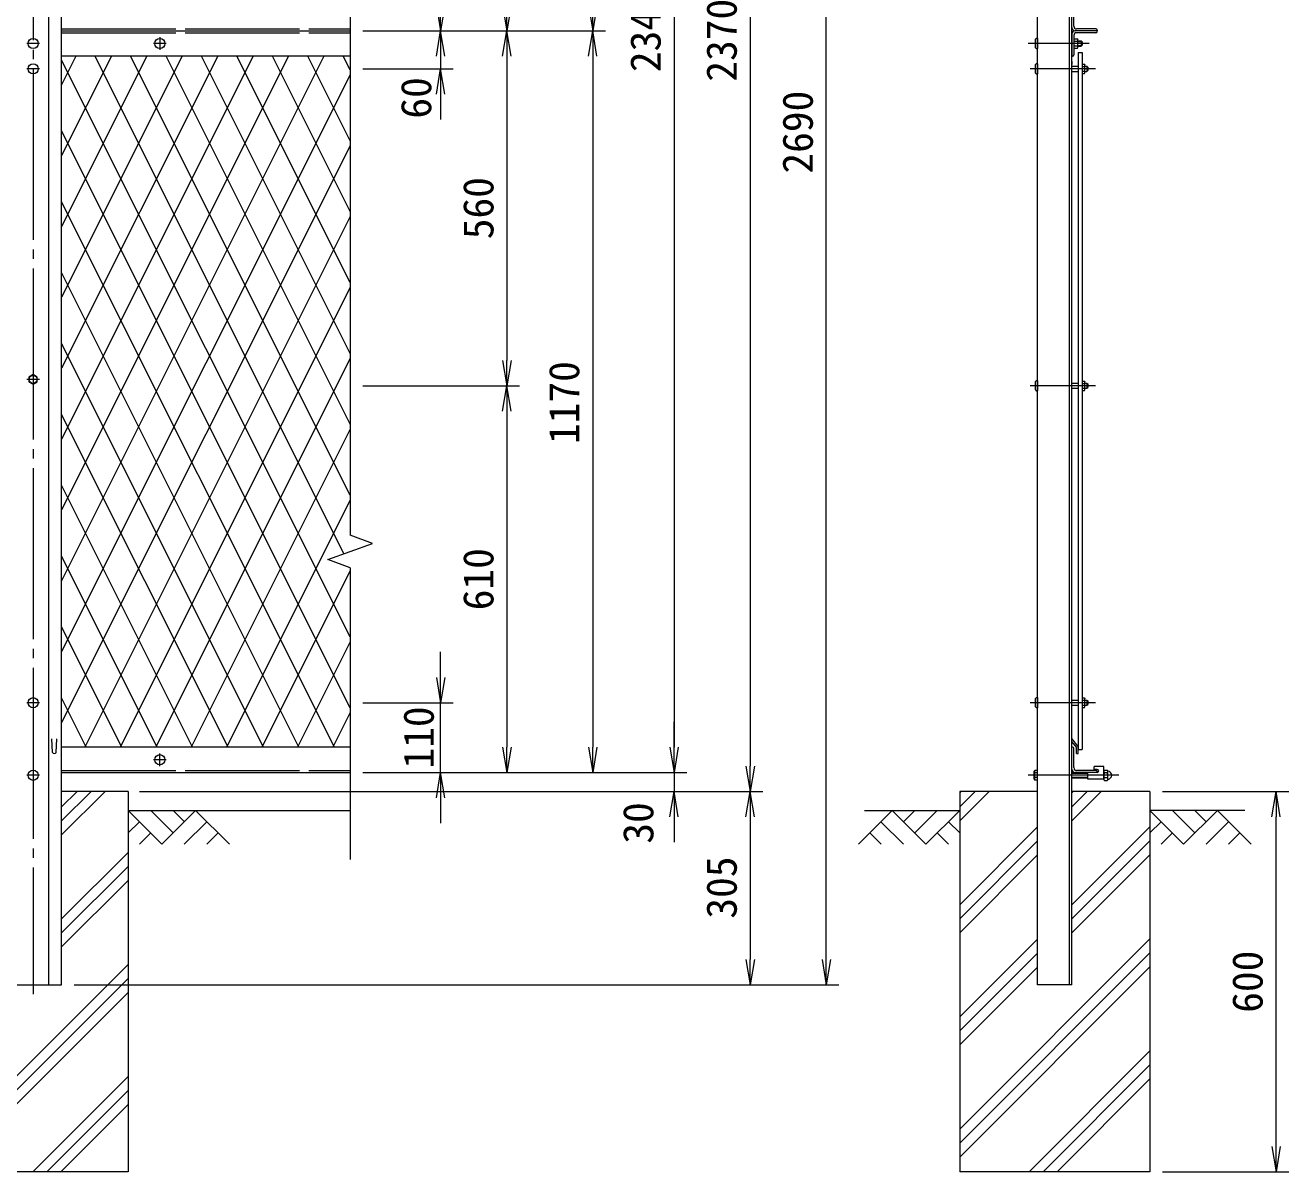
# Model space of a CAD drawing. Units: millimetres, scale not verified. Extents: x -4200 to 4200, y -2970 to 2970.
# Drawn here: x -1392 to 600, y -719 to 1090 of the extents above; entities that cross this region are included whole.
import ezdxf
from ezdxf.enums import TextEntityAlignment as Align

# ---------------------------------------------------------------- set-up
doc = ezdxf.new("R2010")
doc.units = ezdxf.units.MM
doc.header["$LTSCALE"] = 15
doc.linetypes.add('LONG_CHAIN', pattern=[21, 18, -1, 1, -1])
doc.linetypes.add('LONG_DASHED2', pattern=[13, 12, -1])
for name, color, linetype, lineweight in [('0-0_D-STR1', 1, 'Continuous', 9), ('0-1_D-BMK', 2, 'LONG_CHAIN', 9), ('0-2_D-STR-DIM', 7, 'Continuous', 9), ('0-3_D-BGD', 7, 'Continuous', 9), ('0-4_D-STR4', 7, 'Continuous', 9), ('0-5_0', 7, 'Continuous', 9), ('0-8_D-DCR-HCH', 7, 'Continuous', 9), ('0-9_D-STR3', 3, 'Continuous', 9), ('0-A_D-STR2', 7, 'Continuous', 9)]:
    doc.layers.add(name, color=color, linetype=linetype, lineweight=lineweight)
doc.styles.add('ＭＳ ゴシック', font='')
doc.styles.get('ＭＳ ゴシック').set_extended_font_data('MS Gothic')

# ---------------------------------------------------------------- blocks, each defined once
blk = doc.blocks.new('_Open')
at = {"layer": '0-5_0'}
blk.add_line((-15, 2.5), (0, 0), dxfattribs=at)
blk.add_lwpolyline([(-15, -2.5), (0, 0), (-15, 0)], dxfattribs=at)

msp = doc.modelspace()

# ---------------------------------------------------------------- linework, layer by layer
at = {"layer": '0-0_D-STR1'}
for p, q in [((-1355.16, -424.21), (-1355.16, 2265.79)), ((-1335.16, -424.21), (-1335.16, 2265.79)), ((204.34, -424.21), (204.34, 2265.79)), ((254.34, -424.21), (254.34, 2265.79)), ((258.34, -424.21), (258.34, 2265.79)), ((258.34, 1085.79), (258.34, 1120.79)), ((261.34, 1088.29), (261.34, 1118.79)), ((-1335.16, 1080.79), (-880.16, 1080.79)), ((298.34, 1080.79), (263.34, 1080.79)), ((296.34, 1083.79), (265.84, 1083.79)), ((296.34, 1077.79), (265.84, 1077.79)), ((298.34, 1081.79), (298.34, 1080.79)), ((298.34, 1079.79), (298.34, 1080.79)), ((258.34, 1075.79), (258.34, 1040.79)), ((261.34, 1073.29), (261.34, 1042.79)), ((-880.16, 1040.79), (-1335.16, 1040.79)), ((259.34, 1040.79), (258.34, 1040.79)), ((268.34, 1046.79), (274.34, 1046.79)), ((268.34, 1046.79), (268.34, -53.21)), ((274.34, 1046.79), (274.34, -53.21)), ((258.34, 1032.24), (258.34, 1027.67)), ((-1349.66, -57.58), (-1350.41, -36.08)), ((-1343.66, -57.58), (-1342.91, -36.08)), ((268.34, -48.47), (258.34, -35.97)), ((-880.16, -49.21), (-1335.16, -49.21)), ((259.34, -49.21), (258.34, -49.21)), ((258.34, -84.21), (258.34, -49.21)), ((261.34, -81.71), (261.34, -51.21)), ((265.34, -59.47), (265.34, -49.6)), ((265.34, -59.47), (268.34, -59.47)), ((268.34, -59.47), (268.34, -48.47)), ((268.34, -53.21), (274.34, -53.21)), ((268.34, -53.21), (274.34, -53.21)), ((-1335.16, -89.21), (-880.16, -89.21)), ((298.34, -89.21), (263.34, -89.21)), ((296.34, -86.21), (265.84, -86.21)), ((298.34, -88.21), (298.34, -89.21)), ((-1425.16, -424.21), (-1335.16, -424.21)), ((258.34, -424.21), (204.34, -424.21))]:
    msp.add_line(p, q, dxfattribs=at)
at = {"layer": '0-0_D-STR1', "linetype": 'LONG_DASHED2'}
for p, q in [((-1335.16, 1083.79), (-880.16, 1083.79)), ((-1335.16, 1077.79), (-880.16, 1077.79)), ((-1335.16, -86.21), (-880.16, -86.21))]:
    msp.add_line(p, q, dxfattribs=at)
at = {"layer": '0-0_D-STR1'}
msp.add_lwpolyline([(265.34, -49.6), (258.34, -40.55), (258.34, -35.97)], dxfattribs=at)
for centre, radius, start, end in [((263.34, 1085.79), 5, 180, 270), ((263.34, 1075.79), 5, 90, 180), ((265.84, 1088.29), 4.5, 180, 270), ((265.84, 1073.29), 4.5, 90, 180), ((296.34, 1081.79), 2, 0, 90), ((296.34, 1079.79), 2, 270, 0), ((259.34, 1042.79), 2, 270, 0), ((-1346.66, -56.33), 3.25, 202.61986, 337.38014), ((259.34, -51.21), 2, 0, 90), ((263.34, -84.21), 5, 180, 270), ((265.84, -81.71), 4.5, 180, 270), ((296.34, -88.21), 2, 0, 90)]:
    msp.add_arc(centre, radius, start, end, dxfattribs=at)
at = {"layer": '0-1_D-BMK'}
for p, q in [((-1380.16, 2280.79), (-1380.16, -439.21)), ((-1370.16, 1060.79), (-1390.16, 1060.79)), ((-1170.16, 1060.79), (-1190.16, 1060.79)), ((-1180.16, 1070.79), (-1180.16, 1050.79)), ((285.32, 1060.79), (189.34, 1060.79)), ((-1370.16, 1020.79), (-1390.16, 1020.79)), ((295.34, 1020.79), (192.34, 1020.79)), ((-1370.16, 530.79), (-1390.16, 530.79)), ((295.34, 520.79), (192.34, 520.79)), ((-1370.16, 20.79), (-1390.16, 20.79)), ((295.34, 20.79), (192.34, 20.79)), ((-1180.16, -79.21), (-1180.16, -59.21)), ((-1170.16, -69.21), (-1190.16, -69.21)), ((-1370.16, -93.71), (-1390.16, -93.71)), ((332.57, -93.71), (189.34, -93.71))]:
    msp.add_line(p, q, dxfattribs=at)
at = {"layer": '0-2_D-STR-DIM'}
for p, q in [((-129.11, -384.21), (-129.11, 2225.79)), ((-369.11, 2210.79), (-369.11, -49.21)), ((-249.11, 2210.79), (-249.11, -79.21)), ((-880.16, 1913.72), (-880.16, 285.02)), ((-737.33, 1080.79), (-737.33, 1190.79)), ((-860.16, 1080.79), (-477.5, 1080.79)), ((-860.16, 1080.79), (-717.33, 1080.79)), ((-840.16, 1080.79), (-477.5, 1080.79)), ((-840.16, 1080.79), (-612.86, 1080.79)), ((-840.16, 1080.79), (-612.86, 1080.79)), ((-840.16, 1080.79), (-717.33, 1080.79)), ((-737.33, 1080.79), (-737.33, 1020.79)), ((-737.33, 1040.79), (-737.33, 1000.79)), ((-632.86, 1040.79), (-632.86, 560.79)), ((-497.5, 1040.79), (-497.5, -49.21)), ((-860.16, 1020.79), (-717.33, 1020.79)), ((-737.33, 980.79), (-737.33, 940.79)), ((-860.16, 520.79), (-612.86, 520.79)), ((-860.16, 520.79), (-612.86, 520.79)), ((-632.86, 480.79), (-632.86, -49.21)), ((-844.92, 272.19), (-880.16, 285.02)), ((-915.4, 246.54), (-844.92, 272.19)), ((-880.16, 233.72), (-915.4, 246.54)), ((-880.16, 233.72), (-880.16, -226.51)), ((-737.33, 60.79), (-737.33, 100.79)), ((-860.16, 20.79), (-717.33, 20.79)), ((-737.33, -89.21), (-737.33, 20.79)), ((-369.11, -49.21), (-369.11, -9.21)), ((-860.16, -89.21), (-349.11, -89.21)), ((-860.16, -89.21), (-349.11, -89.21)), ((-840.16, -89.21), (-477.5, -89.21)), ((-840.16, -89.21), (-612.86, -89.21)), ((-840.16, -89.21), (-717.33, -89.21)), ((-369.11, -89.21), (-369.11, -119.21)), ((-1212.39, -119.21), (-229.11, -119.21)), ((-1210.16, -119.21), (-349.11, -119.21)), ((-1210.16, -119.21), (-229.11, -119.21)), ((401.34, -119.21), (600.35, -119.21)), ((-737.33, -129.21), (-737.33, -169.21)), ((-369.11, -159.21), (-369.11, -199.21)), ((-249.11, -159.21), (-249.11, -384.21)), ((580.35, -679.21), (580.35, -159.21)), ((-1315.16, -424.21), (-229.11, -424.21)), ((-1315.16, -424.21), (-109.11, -424.21)), ((401.34, -719.21), (600.35, -719.21))]:
    msp.add_line(p, q, dxfattribs=at)
at = {"layer": '0-3_D-BGD'}
for p, q in [((-1230.16, -149.21), (-880.16, -149.21)), ((-68.66, -149.21), (81.34, -149.21)), ((531.34, -149.21), (381.34, -149.21))]:
    msp.add_line(p, q, dxfattribs=at)
at = {"layer": '0-4_D-STR4'}
for p, q in [((-1230.16, -119.21), (-1335.16, -119.21)), ((-1230.16, -119.21), (-1230.16, -719.21)), ((81.34, -119.21), (81.34, -719.21)), ((204.34, -119.21), (81.34, -119.21)), ((381.34, -119.21), (258.34, -119.21)), ((381.34, -119.21), (381.34, -719.21)), ((-1230.16, -719.21), (-1530.16, -719.21)), ((381.34, -719.21), (81.34, -719.21))]:
    msp.add_line(p, q, dxfattribs=at)
at = {"layer": '0-8_D-DCR-HCH'}
for p, q in [((-1335.16, -187.77), (-1266.6, -119.21)), ((-1335.16, -165.67), (-1288.7, -119.21)), ((-1335.16, -143.57), (-1310.79, -119.21)), ((81.34, -165.7), (127.84, -119.21)), ((81.34, -143.61), (105.74, -119.21)), ((81.34, -121.51), (83.64, -119.21)), ((258.34, -165.48), (304.61, -119.21)), ((258.34, -143.38), (282.52, -119.21)), ((258.34, -121.28), (260.42, -119.21)), ((-1176.95, -202.42), (-1230.16, -149.21)), ((-1159.21, -184.68), (-1194.69, -149.21)), ((-1123.74, -149.21), (-1176.95, -202.42)), ((-1141.38, -167.04), (-1159.21, -149.21)), ((-1123.74, -149.21), (-1070.53, -202.42)), ((-25.08, -149.21), (-78.3, -202.42)), ((-25.08, -149.21), (28.13, -202.42)), ((-7.35, -166.94), (10.39, -149.21)), ((10.39, -184.68), (45.87, -149.21)), ((28.13, -202.42), (81.34, -149.21)), ((434.55, -202.42), (381.34, -149.21)), ((452.29, -184.68), (416.82, -149.21)), ((487.76, -149.21), (434.55, -202.42)), ((470.12, -167.04), (452.29, -149.21)), ((487.76, -149.21), (540.98, -202.42)), ((-1212.42, -166.94), (-1230.16, -184.6)), ((-1106, -166.94), (-1141.64, -202.42)), ((-42.82, -166.94), (-7.18, -202.42)), ((63.6, -166.94), (81.34, -184.6)), ((81.34, -298.28), (204.34, -175.28)), ((258.34, -298.06), (381.34, -175.06)), ((399.08, -166.94), (381.34, -184.6)), ((505.5, -166.94), (469.86, -202.42)), ((-1194.69, -184.68), (-1212.51, -202.42)), ((-1088.26, -184.68), (-1106.08, -202.42)), ((-60.56, -184.68), (-42.74, -202.42)), ((45.87, -184.68), (63.68, -202.42)), ((81.34, -320.38), (204.34, -197.38)), ((258.34, -320.16), (381.34, -197.16)), ((416.82, -184.68), (399, -202.42)), ((523.24, -184.68), (505.42, -202.42)), ((-1335.16, -320.35), (-1230.16, -215.35)), ((-1335.16, -342.45), (-1230.16, -237.45)), ((81.34, -342.48), (204.34, -219.48)), ((258.34, -342.26), (381.34, -219.26)), ((-1335.16, -364.54), (-1230.16, -259.54)), ((81.34, -651.84), (381.34, -351.84)), ((81.34, -475.06), (204.34, -352.06)), ((81.34, -673.94), (381.34, -373.94)), ((81.34, -497.16), (204.34, -374.16)), ((-1530.16, -692.13), (-1230.16, -392.13)), ((81.34, -696.03), (381.34, -396.03)), ((81.34, -519.26), (204.34, -396.26)), ((-1530.16, -714.22), (-1230.16, -414.22)), ((-1513.05, -719.21), (-1230.16, -436.32)), ((190.75, -719.21), (381.34, -528.61)), ((212.85, -719.21), (381.34, -550.71)), ((-1380.46, -719.21), (-1230.16, -568.9)), ((234.94, -719.21), (381.34, -572.81)), ((-1358.37, -719.21), (-1230.16, -591)), ((-1336.27, -719.21), (-1230.16, -613.1))]:
    msp.add_line(p, q, dxfattribs=at)
at = {"layer": '0-9_D-STR3'}
for p, q in [((200.34, 1065.79), (200.34, 1055.79)), ((203.34, 1068.79), (204.34, 1068.79)), ((204.34, 1068.79), (204.34, 1052.79)), ((261.34, 1064.55), (267.12, 1064.55)), ((261.34, 1057.04), (267.12, 1057.04)), ((267.84, 1054.54), (267.84, 1067.04)), ((267.84, 1064.79), (273.14, 1064.79)), ((267.84, 1064.04), (273.89, 1064.04)), ((267.84, 1057.54), (273.89, 1057.54)), ((267.84, 1056.79), (273.14, 1056.79)), ((273.14, 1064.79), (274.34, 1063.59)), ((274.34, 1063.59), (274.34, 1057.99)), ((203.34, 1052.79), (204.34, 1052.79)), ((200.34, 1025.79), (200.34, 1015.79)), ((203.34, 1028.79), (204.34, 1028.79)), ((204.34, 1028.79), (204.34, 1012.79)), ((258.34, 1024.79), (268.34, 1024.79)), ((258.34, 1016.79), (268.34, 1016.79)), ((274.34, 1028.3), (278.12, 1028.3)), ((274.34, 1024.55), (278.12, 1024.55)), ((274.34, 1017.04), (278.12, 1017.04)), ((278.12, 1028.3), (278.84, 1027.04)), ((278.12, 1028.3), (278.84, 1027.04)), ((278.84, 1014.54), (278.84, 1027.04)), ((278.84, 1024.79), (282.14, 1024.79)), ((278.84, 1016.79), (282.14, 1016.79)), ((282.14, 1024.79), (283.34, 1023.59)), ((282.14, 1024.79), (282.14, 1016.79)), ((282.14, 1016.79), (283.34, 1017.99)), ((283.34, 1023.59), (283.34, 1017.99)), ((203.34, 1012.79), (204.34, 1012.79)), ((274.34, 1013.29), (278.12, 1013.29)), ((278.12, 1013.29), (278.84, 1014.54)), ((-1380.16, 538.3), (-1386.66, 534.55)), ((-1373.66, 534.55), (-1380.16, 538.3)), ((-1386.66, 534.55), (-1386.66, 527.04)), ((-1386.66, 527.04), (-1380.16, 523.29)), ((-1380.16, 523.29), (-1373.66, 527.04)), ((-1373.66, 527.04), (-1373.66, 534.55)), ((200.34, 525.79), (200.34, 515.79)), ((203.34, 528.79), (204.34, 528.79)), ((204.34, 528.79), (204.34, 512.79)), ((258.34, 524.79), (268.34, 524.79)), ((274.34, 528.3), (278.12, 528.3)), ((274.34, 524.55), (278.12, 524.55)), ((278.12, 528.3), (278.84, 527.04)), ((278.12, 528.3), (278.84, 527.04)), ((278.84, 514.54), (278.84, 527.04)), ((278.84, 524.79), (282.14, 524.79)), ((282.14, 524.79), (283.34, 523.59)), ((282.14, 524.79), (282.14, 516.79)), ((283.34, 523.59), (283.34, 517.99)), ((203.34, 512.79), (204.34, 512.79)), ((258.34, 516.79), (268.34, 516.79)), ((274.34, 517.04), (278.12, 517.04)), ((274.34, 513.29), (278.12, 513.29)), ((278.12, 513.29), (278.84, 514.54)), ((278.84, 516.79), (282.14, 516.79)), ((282.14, 516.79), (283.34, 517.99)), ((200.34, 25.79), (200.34, 15.79)), ((203.34, 28.79), (204.34, 28.79)), ((204.34, 28.79), (204.34, 12.79)), ((258.34, 24.79), (268.34, 24.79)), ((274.34, 28.3), (278.12, 28.3)), ((274.34, 24.55), (278.12, 24.55)), ((278.12, 28.3), (278.84, 27.04)), ((278.12, 28.3), (278.84, 27.04)), ((278.84, 14.54), (278.84, 27.04)), ((278.84, 24.79), (282.14, 24.79)), ((282.14, 24.79), (283.34, 23.59)), ((282.14, 24.79), (282.14, 16.79)), ((283.34, 23.59), (283.34, 17.99)), ((203.34, 12.79), (204.34, 12.79)), ((258.34, 16.79), (268.34, 16.79)), ((274.34, 17.04), (278.12, 17.04)), ((274.34, 13.29), (278.12, 13.29)), ((278.12, 13.29), (278.84, 14.54)), ((278.84, 16.79), (282.14, 16.79)), ((282.14, 16.79), (283.34, 17.99)), ((308.59, -79.71), (293.59, -79.71)), ((293.59, -84.71), (293.59, -79.71)), ((308.59, -99.71), (308.59, -79.71)), ((199.04, -87.41), (199.74, -86.2)), ((199.04, -100.01), (199.04, -87.41)), ((204.34, -86.2), (199.74, -86.2)), ((204.34, -89.95), (199.74, -89.95)), ((204.34, -97.46), (199.74, -97.46)), ((204.34, -101.21), (204.34, -86.2)), ((258.34, -89.71), (283.59, -89.71)), ((258.34, -90.46), (283.59, -90.46)), ((258.34, -96.96), (283.59, -96.96)), ((258.34, -97.71), (283.59, -97.71)), ((298.34, -89.21), (283.59, -89.21)), ((283.59, -99.71), (283.59, -89.21)), ((298.34, -84.71), (293.59, -84.71)), ((308.59, -99.94), (308.59, -87.59)), ((308.59, -99.94), (308.59, -87.59)), ((309.59, -85.61), (314.09, -85.61)), ((314.09, -89.66), (309.59, -89.66)), ((314.09, -97.76), (309.59, -97.76)), ((315.09, -99.94), (315.09, -87.59)), ((315.09, -99.94), (315.09, -87.59)), ((199.04, -100.01), (199.74, -101.21)), ((204.34, -101.21), (199.74, -101.21)), ((308.59, -99.71), (283.59, -99.71)), ((309.59, -101.81), (314.09, -101.81))]:
    msp.add_line(p, q, dxfattribs=at)
for points in [[(261.34, 1068.3), (267.12, 1068.3), (267.84, 1067.04)], [(273.14, 1064.79), (273.14, 1056.79), (274.34, 1057.99)], [(261.34, 1053.29), (267.12, 1053.29), (267.84, 1054.54)]]:
    msp.add_lwpolyline(points, dxfattribs=at)
for centre, radius in [((-1380.16, 1060.79), 8), ((-1180.16, 1060.79), 8), ((-1380.16, 1020.79), 8), ((-1380.16, 530.79), 6.25), ((-1380.16, 20.79), 8), ((-1180.16, -69.21), 8), ((-1380.16, -93.71), 8)]:
    msp.add_circle(centre, radius, dxfattribs=at)
for centre, radius, start, end in [((203.34, 1065.79), 3, 90, 180), ((264.37, 1066.42), 3.32, 325.61586, 34.38414), ((264.37, 1055.16), 3.32, 325.61585, 34.38416), ((255.28, 1060.79), 12.42, 342.4121, 17.5879), ((203.34, 1055.79), 3, 180, 270), ((203.34, 1025.79), 3, 90, 180), ((275.37, 1026.42), 3.32, 325.61586, 34.38414), ((275.37, 1015.16), 3.32, 325.61585, 34.38416), ((266.28, 1020.79), 12.42, 342.4121, 17.5879), ((203.34, 1015.79), 3, 180, 270), ((203.34, 525.79), 3, 90, 180), ((275.37, 526.42), 3.32, 325.61586, 34.38414), ((266.28, 520.79), 12.42, 342.4121, 17.5879), ((203.34, 515.79), 3, 180, 270), ((275.37, 515.16), 3.32, 325.61585, 34.38416), ((203.34, 25.79), 3, 90, 180), ((275.37, 26.42), 3.32, 325.61586, 34.38414), ((266.28, 20.79), 12.42, 342.4121, 17.5879), ((203.34, 15.79), 3, 180, 270), ((275.37, 15.16), 3.32, 325.61585, 34.38416), ((202.48, -88.08), 3.32, 145.61585, 214.38415), ((211.58, -93.71), 12.42, 162.4121, 197.5879), ((202.48, -99.34), 3.32, 145.61585, 214.38415), ((298.34, -86.96), 2.25, 270, 90), ((311.14, -87.63), 2.55, 127.42505, 232.57495), ((317.29, -93.71), 8.7, 152.26063, 207.73937), ((311.13, -99.78), 2.54, 127.21089, 232.78911), ((312.54, -87.63), 2.55, 307.42505, 52.57495), ((306.39, -93.71), 8.7, 332.26063, 27.73937), ((312.55, -99.78), 2.54, 307.21089, 52.78911), ((315.46, -86.76), 0.5, 196.57981, 262.83194), ((314.59, -93.71), 6.5, 277.16806, 82.83194), ((315.46, -100.65), 0.5, 97.16806, 170.16084)]:
    msp.add_arc(centre, radius, start, end, dxfattribs=at)
at = {"layer": '0-A_D-STR2'}
for p, q in [((-1312.63, 1040.79), (-1335.16, 995.73)), ((-1256.73, 1040.79), (-1335.16, 883.93)), ((-1200.83, 1040.79), (-1335.16, 772.12)), ((-1144.93, 1040.79), (-1335.16, 660.32)), ((-1089.02, 1040.79), (-1335.16, 548.52)), ((-1033.12, 1040.79), (-1335.16, 436.71)), ((-977.22, 1040.79), (-1335.16, 324.91)), ((-921.32, 1040.79), (-1335.16, 213.11)), ((-889.83, 255.85), (-1282.3, 1040.79)), ((-880.16, 348.32), (-1226.4, 1040.79)), ((-880.16, 460.12), (-1170.5, 1040.79)), ((-880.16, 571.92), (-1114.6, 1040.79)), ((-880.16, 683.73), (-1058.7, 1040.79)), ((-880.16, 795.53), (-1002.79, 1040.79)), ((-880.16, 907.33), (-946.89, 1040.79)), ((-880.16, 1019.14), (-890.99, 1040.79)), ((-880.16, 124.71), (-1335.16, 1034.71)), ((-880.16, 1011.3), (-1335.16, 101.3)), ((-880.16, 12.91), (-1335.16, 922.9)), ((-880.16, 899.5), (-1335.16, -10.5)), ((-905, -49.21), (-1335.16, 811.1)), ((-880.16, 787.7), (-1298.61, -49.21)), ((-960.91, -49.21), (-1335.16, 699.3)), ((-880.16, 675.89), (-1242.71, -49.21)), ((-1016.81, -49.21), (-1335.16, 587.5)), ((-880.51, 563.39), (-1186.81, -49.21)), ((-1072.71, -49.21), (-1335.16, 475.69)), ((-880.16, 452.29), (-1130.91, -49.21)), ((-1128.61, -49.21), (-1335.16, 363.89)), ((-880.16, 340.48), (-1075.01, -49.21)), ((-1184.51, -49.21), (-1335.16, 252.09)), ((-880.16, 228.68), (-1019.11, -49.21)), ((-1240.42, -49.21), (-1335.16, 140.29)), ((-880.16, 116.88), (-963.2, -49.21)), ((-1296.32, -49.21), (-1335.16, 28.48)), ((-880.16, 5.07), (-907.3, -49.21))]:
    msp.add_line(p, q, dxfattribs=at)

# ---------------------------------------------------------------- block references
at = {"layer": '0-2_D-STR-DIM', "xscale": 2.666667, "yscale": 2.666667}
for p, rotation in [((-737.33, 1080.79), 270), ((-632.86, 1080.79), 270), ((-497.5, 1080.79), 270), ((-737.33, 1080.79), 90), ((-632.86, 1080.79), 90), ((-497.5, 1080.79), 90), ((-737.33, 1020.79), 90), ((-632.86, 520.79), 270), ((-632.86, 520.79), 90), ((-737.33, 20.79), 270), ((-632.86, -89.21), 270), ((-497.5, -89.21), 270), ((-369.11, -89.21), 270), ((-369.11, -89.21), 270), ((-249.11, -119.21), 270), ((-737.33, -89.21), 90), ((-369.11, -119.21), 90), ((-249.11, -119.21), 90), ((580.35, -119.21), 90), ((-249.11, -424.21), 270), ((-129.11, -424.21), 270), ((580.35, -719.21), 270)]:
    msp.add_blockref('_Open', p, dxfattribs=dict(at, rotation=rotation))

# ---------------------------------------------------------------- texts
at = {"layer": '0-2_D-STR-DIM', "style": 'ＭＳ ゴシック'}
for s, p in [('2340', (-375.86, 1015.54)), ('2370', (-255.86, 1000.54)), ('60', (-737.74, 942.23)), ('2690', (-135.86, 855.54)), ('560', (-639.61, 751.92)), ('1170', (-504.25, 428.89)), ('610', (-639.61, 166.54)), ('110', (-733.73, -83.12)), ('30', (-387.38, -201.63)), ('305', (-255.86, -319.93)), ('600', (573.6, -468.46))]:
    msp.add_text(s, height=48.06, rotation=90, dxfattribs=at).set_placement(p, align=Align.BOTTOM_LEFT)

doc.saveas('drawing.dxf')
